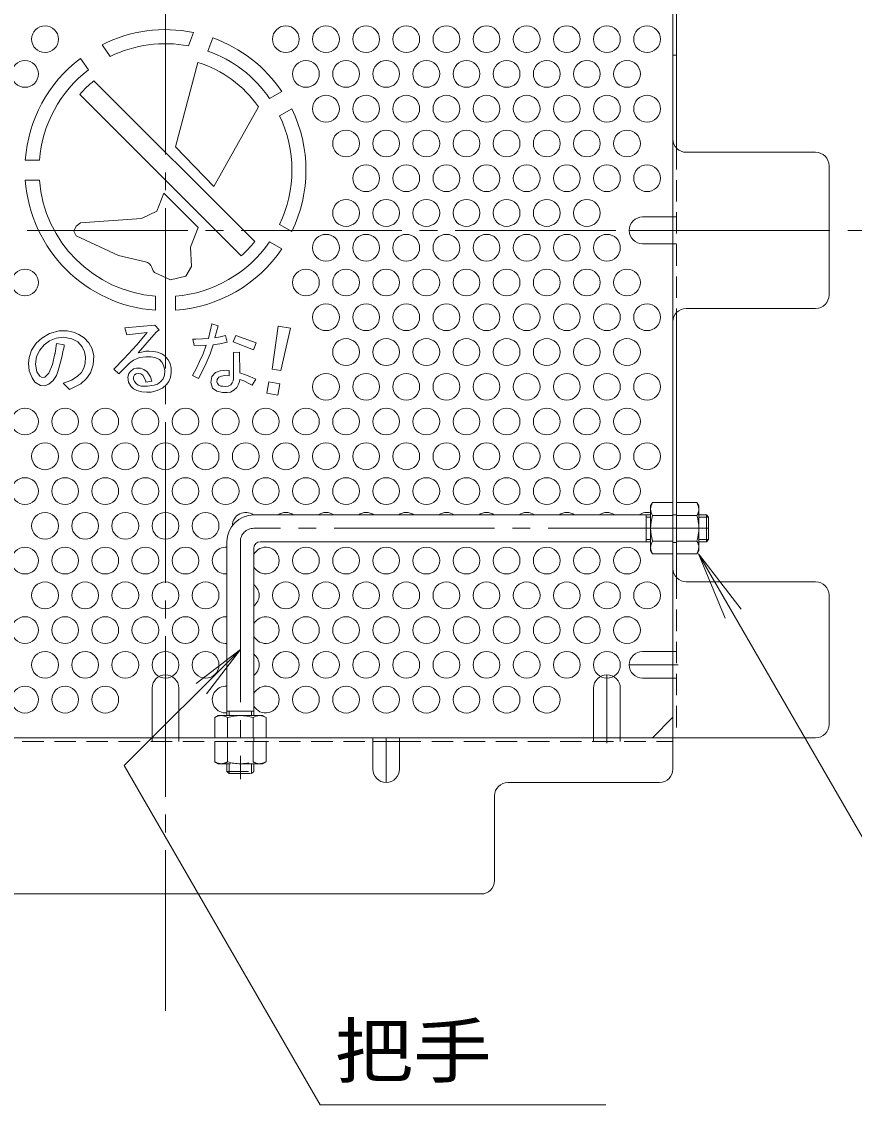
# Model space of a CAD drawing. Units: millimetres at full size, sheet at 1:4; details may follow other scales. Extents: x -774 to 916, y -779 to 694.
# Drawn here: x 407.7 to 594.4, y 289.6 to 534.1 of the extents above; entities that cross this region are included whole.
import ezdxf
from ezdxf.enums import TextEntityAlignment as Align

# ---------------------------------------------------------------- set-up
doc = ezdxf.new("R2010")
doc.units = ezdxf.units.MM
doc.header["$LTSCALE"] = 4
for name, pattern in [('CHAIN1', [8, 5, -1, 1, -1]), ('CHAIN2', [12, 9, -1, 1, -1]), ('DASHED1', [1.8, 1.2, -0.6])]:
    doc.linetypes.add(name, pattern=pattern)
for name, color, linetype, lineweight in [('A-1_躯体', 3, 'Continuous', 9), ('A-5_文字', 7, 'Continuous', 9), ('A-6_寸法', 2, 'Continuous', 9), ('A-7_ハッチ', 2, 'Continuous', 9), ('A-8_記号', 2, 'Continuous', 9), ('A-B_ﾊｯﾁ', 2, 'Continuous', 9), ('A-C_SENKIRI', 3, 'Continuous', 9)]:
    doc.layers.add(name, color=color, linetype=linetype, lineweight=lineweight)
doc.styles.add('ＭＳ ゴシック', font='')
doc.styles.get('ＭＳ ゴシック').set_extended_font_data('MS Gothic')

msp = doc.modelspace()

# ---------------------------------------------------------------- linework, layer by layer
at = {"layer": 'A-1_躯体'}
for p, q in [((548.712, 423.563), (459.712, 423.563)), ((547.712, 417.563), (547.712, 423.563)), ((547.712, 423.063), (548.712, 423.063)), ((561.212, 423.563), (559.512, 423.563)), ((559.512, 423.063), (561.712, 423.063)), ((561.212, 417.563), (561.212, 423.563)), ((561.212, 423.563), (561.712, 423.063)), ((561.712, 418.063), (561.712, 423.063)), ((453.712, 417.563), (453.712, 378.563)), ((459.712, 416.063), (459.712, 378.563)), ((548.712, 417.563), (461.212, 417.563)), ((547.712, 418.063), (548.712, 418.063)), ((559.512, 418.063), (561.712, 418.063)), ((561.212, 417.563), (559.512, 417.563)), ((561.212, 417.563), (561.712, 418.063)), ((453.712, 379.563), (459.712, 379.563)), ((454.212, 379.563), (454.212, 378.563)), ((459.212, 379.563), (459.212, 378.563))]:
    msp.add_line(p, q, dxfattribs=at)
at = {"layer": 'A-1_躯体', "linetype": 'CHAIN2'}
for p, q in [((561.712, 420.563), (459.712, 420.563)), ((456.712, 417.563), (456.712, 364.331))]:
    msp.add_line(p, q, dxfattribs=at)
at = {"layer": 'A-1_躯体', "linetype": 'DASHED1'}
for p, q in [((453.712, 366.063), (453.712, 367.763)), ((454.212, 367.763), (454.212, 365.563)), ((459.212, 367.763), (459.212, 365.563)), ((459.712, 366.063), (459.712, 367.763)), ((453.712, 366.063), (459.712, 366.063)), ((453.712, 366.063), (454.212, 365.563)), ((454.212, 365.563), (459.212, 365.563)), ((459.712, 366.063), (459.212, 365.563))]:
    msp.add_line(p, q, dxfattribs=at)
at = {"layer": 'A-1_躯体'}
for centre, radius in [((459.712, 417.563), 6), ((461.212, 416.063), 1.5)]:
    msp.add_arc(centre, radius, 90, 180, dxfattribs=at)
at = {"layer": 'A-1_躯体', "linetype": 'CHAIN2'}
msp.add_arc((459.712, 417.563), 3, 90, 180, dxfattribs=at)
at = {"layer": 'A-5_文字'}
for p, q in [((559.479, 414.813), (631.751, 289.634)), ((559.479, 414.813), (565.458, 400.377)), ((559.479, 414.813), (568.991, 402.416)), ((456.712, 393.379), (446.795, 385.769)), ((538.667, 291.248), (474.621, 291.248))]:
    msp.add_line(p, q, dxfattribs=at)
msp.add_lwpolyline([(474.621, 291.248), (430.684, 367.35), (456.712, 393.379), (449.103, 383.462)], dxfattribs=at)
at = {"layer": 'A-6_寸法'}
for centre in [(412.912, 530.235), (466.912, 530.235), (475.912, 530.235), (484.912, 530.235), (493.912, 530.235), (502.912, 530.235), (511.912, 530.235), (520.912, 530.235), (529.912, 530.235), (538.912, 530.235), (547.912, 530.235), (408.412, 522.441), (471.412, 522.441), (480.412, 522.441), (489.412, 522.441), (498.412, 522.441), (507.412, 522.441), (516.412, 522.441), (525.412, 522.441), (534.412, 522.441), (543.412, 522.441), (475.912, 514.646), (484.912, 514.646), (493.912, 514.646), (502.912, 514.646), (511.912, 514.646), (520.912, 514.646), (529.912, 514.646), (538.912, 514.646), (547.912, 514.646), (480.412, 506.852), (489.412, 506.852), (498.412, 506.852), (507.412, 506.852), (516.412, 506.852), (525.412, 506.852), (534.412, 506.852), (543.412, 506.852), (484.912, 499.058), (493.912, 499.058), (502.912, 499.058), (511.912, 499.058), (520.912, 499.058), (529.912, 499.058), (538.912, 499.058), (547.912, 499.058), (480.412, 491.264), (489.412, 491.264), (498.412, 491.264), (507.412, 491.264), (516.412, 491.264), (525.412, 491.264), (534.412, 491.264), (475.912, 483.47), (484.912, 483.47), (493.912, 483.47), (502.912, 483.47), (511.912, 483.47), (520.912, 483.47), (529.912, 483.47), (538.912, 483.47), (408.412, 475.675), (471.412, 475.675), (480.412, 475.675), (489.412, 475.675), (498.412, 475.675), (507.412, 475.675), (516.412, 475.675), (525.412, 475.675), (534.412, 475.675), (543.412, 475.675), (475.912, 467.881), (484.912, 467.881), (493.912, 467.881), (502.912, 467.881), (511.912, 467.881), (520.912, 467.881), (529.912, 467.881), (538.912, 467.881), (547.912, 467.881), (480.412, 460.087), (489.412, 460.087), (498.412, 460.087), (507.412, 460.087), (516.412, 460.087), (525.412, 460.087), (534.412, 460.087), (543.412, 460.087), (475.912, 452.293), (484.912, 452.293), (493.912, 452.293), (502.912, 452.293), (511.912, 452.293), (520.912, 452.293), (529.912, 452.293), (538.912, 452.293), (547.912, 452.293), (408.412, 444.498), (417.412, 444.498), (426.412, 444.498), (435.412, 444.498), (444.412, 444.498), (453.412, 444.498), (462.412, 444.498), (471.412, 444.498), (480.412, 444.498), (489.412, 444.498), (498.412, 444.498), (507.412, 444.498), (516.412, 444.498), (525.412, 444.498), (534.412, 444.498), (543.412, 444.498), (412.912, 436.704), (421.912, 436.704), (430.912, 436.704), (439.912, 436.704), (448.912, 436.704), (457.912, 436.704), (466.912, 436.704), (475.912, 436.704), (484.912, 436.704), (493.912, 436.704), (502.912, 436.704), (511.912, 436.704), (520.912, 436.704), (529.912, 436.704), (538.912, 436.704), (547.912, 436.704), (408.412, 428.91), (417.412, 428.91), (426.412, 428.91), (435.412, 428.91), (444.412, 428.91), (453.412, 428.91), (462.412, 428.91), (471.412, 428.91), (480.412, 428.91), (489.412, 428.91), (498.412, 428.91), (507.412, 428.91), (516.412, 428.91), (525.412, 428.91), (534.412, 428.91), (543.412, 428.91), (412.912, 421.116), (421.912, 421.116), (430.912, 421.116), (439.912, 421.116), (448.912, 421.116), (408.412, 413.321), (417.412, 413.321), (426.412, 413.321), (435.412, 413.321), (444.412, 413.321), (471.412, 413.321), (480.412, 413.321), (489.412, 413.321), (498.412, 413.321), (507.412, 413.321), (516.412, 413.321), (525.412, 413.321), (534.412, 413.321), (543.412, 413.321), (412.912, 405.527), (421.912, 405.527), (430.912, 405.527), (439.912, 405.527), (448.912, 405.527), (466.912, 405.527), (475.912, 405.527), (484.912, 405.527), (493.912, 405.527), (502.912, 405.527), (511.912, 405.527), (520.912, 405.527), (529.912, 405.527), (538.912, 405.527), (547.912, 405.527), (408.412, 397.733), (417.412, 397.733), (426.412, 397.733), (435.412, 397.733), (444.412, 397.733), (471.412, 397.733), (480.412, 397.733), (489.412, 397.733), (498.412, 397.733), (507.412, 397.733), (516.412, 397.733), (525.412, 397.733), (534.412, 397.733), (543.412, 397.733), (412.912, 389.939), (421.912, 389.939), (430.912, 389.939), (439.912, 389.939), (448.912, 389.939), (466.912, 389.939), (475.912, 389.939), (484.912, 389.939), (493.912, 389.939), (502.912, 389.939), (511.912, 389.939), (520.912, 389.939), (529.912, 389.939), (538.912, 389.939), (408.412, 382.145), (417.412, 382.145), (426.412, 382.145), (471.412, 382.145), (480.412, 382.145), (489.412, 382.145), (498.412, 382.145), (507.412, 382.145), (516.412, 382.145), (525.412, 382.145)]:
    msp.add_circle(centre, 3, dxfattribs=at)
for centre, start, end in [((457.912, 421.116), 54.65669, 179.08398), ((466.912, 421.116), 54.66817, 125.33183), ((475.912, 421.116), 54.66817, 125.33183), ((484.912, 421.116), 54.66817, 125.33183), ((493.912, 421.116), 54.66817, 125.33183), ((502.912, 421.116), 54.66817, 125.33183), ((511.912, 421.116), 54.66817, 125.33183), ((520.912, 421.116), 54.66817, 125.33183), ((529.912, 421.116), 54.66817, 125.33183), ((538.912, 421.116), 54.66817, 125.33183), ((547.912, 421.116), 74.53399, 125.33183), ((453.412, 413.321), 84.26083, 275.73917), ((462.412, 413.321), 205.84193, 154.15807), ((457.912, 405.527), 306.8699, 53.1301), ((453.412, 397.733), 84.26083, 275.73917), ((462.412, 397.733), 205.84193, 154.15807), ((457.912, 389.939), 306.8699, 53.1301), ((453.412, 382.145), 84.26083, 275.73917), ((462.412, 382.145), 205.84193, 154.15807)]:
    msp.add_arc(centre, 3, start, end, dxfattribs=at)
at = {"layer": 'A-7_ハッチ', "linetype": 'CHAIN2'}
for p, q in [((439.912, 312.367), (439.912, 662.367)), ((264.912, 487.367), (614.912, 487.367))]:
    msp.add_line(p, q, dxfattribs=at)
at = {"layer": 'A-7_ハッチ'}
for p, q in [((553.712, 366.563), (553.712, 608.17)), ((554.512, 565.214), (554.512, 505.828)), ((585.716, 504.867), (556.712, 504.867)), ((588.716, 472.866), (588.716, 501.867)), ((556.712, 469.866), (585.716, 469.866)), ((554.512, 409.524), (554.512, 468.906)), ((585.716, 408.564), (556.712, 408.564)), ((588.716, 376.563), (588.716, 405.564)), ((549.1, 373.563), (553.712, 378.175)), ((294.109, 373.563), (585.716, 373.563)), ((486.412, 372.763), (492.412, 372.763)), ((516.711, 363.563), (550.712, 363.563)), ((513.711, 341.563), (513.711, 360.563)), ((369.113, 338.563), (510.711, 338.563))]:
    msp.add_line(p, q, dxfattribs=at)
at = {"layer": 'A-7_ハッチ', "linetype": 'DASHED1'}
for p, q in [((554.512, 505.828), (554.512, 468.906)), ((553.712, 490.367), (554.512, 490.367)), ((553.712, 484.367), (554.512, 484.367)), ((554.512, 423.563), (553.712, 423.563)), ((554.512, 417.363), (553.712, 417.363)), ((554.512, 409.524), (554.512, 373.558)), ((553.712, 392.939), (554.512, 392.939)), ((553.712, 386.939), (554.512, 386.939)), ((393.412, 372.763), (486.412, 372.763)), ((436.912, 373.563), (436.912, 372.763)), ((442.912, 373.563), (442.912, 372.763)), ((459.712, 373.563), (459.712, 372.763)), ((492.412, 372.763), (553.712, 372.763)), ((535.912, 373.563), (535.912, 372.763)), ((541.912, 373.563), (541.912, 372.763))]:
    msp.add_line(p, q, dxfattribs=at)
at = {"layer": 'A-7_ハッチ'}
for centre, start, end in [((556.712, 507.867), 180, 270), ((585.716, 501.867), 0, 90), ((585.716, 472.866), 270, 0), ((556.712, 466.866), 90, 180), ((556.712, 411.564), 180, 270), ((585.716, 405.564), 0, 90), ((585.716, 376.563), 270, 0), ((550.712, 366.563), 270, 0), ((516.711, 360.563), 90, 180), ((510.711, 341.563), 270, 0)]:
    msp.add_arc(centre, 3, start, end, dxfattribs=at)
at = {"layer": 'A-8_記号'}
for p, q in [((554.512, 526.662), (553.712, 526.662)), ((546.912, 490.367), (553.712, 490.367)), ((546.912, 484.367), (553.712, 484.367)), ((546.912, 392.939), (553.712, 392.939)), ((546.912, 386.939), (553.712, 386.939)), ((436.912, 384.713), (436.912, 373.563)), ((442.912, 384.713), (442.912, 373.563)), ((535.912, 384.713), (535.912, 373.563)), ((541.912, 384.713), (541.912, 373.563)), ((486.412, 366.563), (486.412, 373.563)), ((492.412, 366.563), (492.412, 373.563))]:
    msp.add_line(p, q, dxfattribs=at)
at = {"layer": 'A-8_記号', "linetype": 'CHAIN1'}
for p, q in [((556.42, 487.367), (543.912, 487.367)), ((554.912, 389.939), (543.912, 389.939)), ((439.912, 373.563), (439.912, 387.713)), ((538.912, 372.363), (538.912, 387.713)), ((489.412, 373.563), (489.412, 363.563))]:
    msp.add_line(p, q, dxfattribs=at)
at = {"layer": 'A-8_記号'}
for centre, start, end in [((546.912, 487.367), 90, 270), ((546.912, 389.939), 90, 270), ((439.912, 384.713), 0, 180), ((538.912, 384.713), 0, 180), ((489.412, 366.563), 180, 0)]:
    msp.add_arc(centre, 3, start, end, dxfattribs=at)
at = {"layer": 'A-B_ﾊｯﾁ'}
for p, q in [((548.712, 425.563), (549.145, 426.313)), ((548.712, 415.563), (548.712, 425.563)), ((553.712, 426.313), (549.145, 426.313)), ((553.712, 414.813), (553.712, 426.313)), ((554.512, 414.813), (554.512, 426.313)), ((554.512, 426.313), (559.079, 426.313)), ((559.512, 425.563), (559.079, 426.313)), ((559.512, 415.563), (559.512, 425.563)), ((549.145, 423.426), (553.712, 423.426)), ((559.079, 423.426), (554.512, 423.426)), ((549.145, 417.7), (553.712, 417.7)), ((559.079, 417.7), (554.512, 417.7)), ((548.712, 415.563), (549.145, 414.813)), ((553.712, 414.813), (549.145, 414.813)), ((554.512, 414.813), (559.079, 414.813)), ((559.512, 415.563), (559.079, 414.813)), ((451.712, 378.563), (450.962, 378.13)), ((450.962, 373.563), (450.962, 378.13)), ((451.712, 378.563), (461.712, 378.563)), ((453.849, 378.13), (453.849, 373.563)), ((459.576, 378.13), (459.576, 373.563)), ((461.712, 378.563), (462.462, 378.13)), ((462.462, 373.563), (462.462, 378.13)), ((450.962, 373.563), (462.462, 373.563))]:
    msp.add_line(p, q, dxfattribs=at)
at = {"layer": 'A-B_ﾊｯﾁ', "linetype": 'DASHED1'}
for p, q in [((462.462, 372.763), (450.962, 372.763)), ((450.962, 372.763), (450.962, 368.196)), ((453.849, 368.196), (453.849, 372.763)), ((459.576, 368.196), (459.576, 372.763)), ((462.462, 372.763), (462.462, 368.196)), ((451.712, 367.763), (450.962, 368.196)), ((461.712, 367.763), (451.712, 367.763)), ((461.712, 367.763), (462.462, 368.196))]:
    msp.add_line(p, q, dxfattribs=at)
at = {"layer": 'A-B_ﾊｯﾁ'}
for centre, radius, start, end in [((551.994, 424.668), 3.29, 149.99998, 176.07924), ((556.23, 424.668), 3.29, 3.92076, 30.00002), ((551.447, 424.903), 2.735, 180.2103, 212.68507), ((558.395, 420.563), 9.683, 162.79973, 197.20026), ((556.778, 424.903), 2.735, 327.31493, 359.7897), ((549.83, 420.563), 9.683, 342.79974, 17.20027), ((551.447, 416.223), 2.735, 147.31491, 179.78969), ((551.994, 416.458), 3.29, 183.92075, 210), ((556.23, 416.458), 3.29, 330, 356.07925), ((556.778, 416.223), 2.735, 0.21031, 32.68509), ((452.607, 375.281), 3.29, 93.92075, 120), ((452.372, 375.828), 2.735, 57.31491, 89.78969), ((456.712, 368.881), 9.683, 72.79973, 107.20026), ((461.053, 375.828), 2.735, 90.2103, 122.68507), ((460.818, 375.281), 3.29, 59.99998, 86.07924)]:
    msp.add_arc(centre, radius, start, end, dxfattribs=at)
at = {"layer": 'A-B_ﾊｯﾁ', "linetype": 'DASHED1'}
for centre, radius, start, end in [((452.607, 371.045), 3.29, 239.99998, 266.07924), ((452.372, 370.498), 2.735, 270.2103, 302.68507), ((456.712, 377.446), 9.683, 252.79973, 287.20026), ((461.053, 370.498), 2.735, 237.31491, 269.78969), ((460.818, 371.045), 3.29, 273.92075, 300)]:
    msp.add_arc(centre, radius, start, end, dxfattribs=at)
at = {"layer": 'A-C_SENKIRI'}
for p, q in [((446.181, 531.742), (445.091, 528.745)), ((425.716, 528.992), (427.544, 526.382)), ((450.529, 530.529), (449.451, 527.569)), ((422.635, 523.349), (420.827, 525.932)), ((447.148, 525.011), (442.203, 506.121)), ((423.891, 520.903), (459.943, 484.85)), ((463.262, 516.951), (465.998, 518.53)), ((420.696, 517.861), (456.902, 481.655)), ((460.748, 515.046), (450.761, 497.236)), ((465.512, 513.054), (468.248, 514.633)), ((442.203, 506.121), (450.761, 497.236)), ((408.493, 503.122), (411.652, 503.122)), ((408.493, 498.622), (411.652, 498.622)), ((437.968, 491.695), (439.542, 495.708)), ((439.542, 495.708), (447.275, 488.006)), ((434.56, 490.043), (437.968, 491.695)), ((419.365, 487.184), (419.862, 486.131)), ((445.543, 483.59), (447.275, 488.006)), ((468.248, 487.111), (465.512, 488.69)), ((429.377, 481.694), (419.862, 486.131)), ((465.998, 483.214), (463.262, 484.793)), ((435.452, 480.311), (429.377, 481.694)), ((445.773, 479.237), (445.543, 483.59)), ((436.887, 479.045), (437.159, 478.3)), ((437.484, 477.944), (437.159, 478.3)), ((441.051, 476.281), (437.484, 477.944)), ((437.662, 472.611), (437.662, 469.452)), ((442.162, 472.611), (442.162, 469.452)), ((416.106, 464.828), (413.92, 464.259)), ((417.882, 464.805), (416.106, 464.828)), ((419.271, 464.532), (417.882, 464.805)), ((465.778, 455.923), (467.919, 465.429)), ((412.189, 463.211), (410.891, 462.05)), ((413.92, 464.259), (412.189, 463.211)), ((412.745, 461.729), (413.909, 462.587)), ((413.909, 462.587), (415.411, 463.23)), ((415.411, 463.23), (417.034, 463.414)), ((417.034, 463.414), (418.934, 463.077)), ((418.934, 463.077), (420.251, 462.403)), ((420.523, 464.031), (419.271, 464.532)), ((420.251, 462.403), (421.263, 461.239)), ((421.662, 463.234), (420.523, 464.031)), ((422.703, 462.128), (421.662, 463.234)), ((423.468, 460.81), (422.703, 462.128)), ((452.196, 463.476), (450.97, 463.247)), ((409.866, 460.524), (409.343, 458.839)), ((410.891, 462.05), (409.866, 460.524)), ((411.029, 459.064), (411.765, 460.534)), ((411.765, 460.534), (412.745, 461.729)), ((415.14, 459.657), (414.609, 457.3)), ((415.179, 459.868), (415.478, 461.966)), ((416.789, 459.227), (416.925, 460.183)), ((416.925, 460.183), (417.176, 461.253)), ((421.263, 461.239), (421.753, 460.136)), ((421.753, 460.136), (421.998, 458.972)), ((423.836, 459.217), (423.468, 460.81)), ((455.201, 459.956), (455.201, 455.811)), ((409.343, 458.839), (409.206, 457.496)), ((409.206, 457.496), (409.365, 455.834)), ((410.754, 457.348), (411.029, 459.064)), ((411.06, 455.615), (410.754, 457.348)), ((414.609, 457.3), (413.788, 455.371)), ((415.832, 455.97), (416.402, 457.815)), ((416.402, 457.815), (416.789, 459.227)), ((421.937, 457.532), (421.6, 456.459)), ((421.998, 458.972), (421.937, 457.532)), ((423.101, 455.418), (423.714, 457.225)), ((423.714, 457.225), (423.836, 459.217)), ((409.365, 455.834), (410.003, 454.285)), ((411.748, 454.639), (411.06, 455.615)), ((413.788, 455.371), (412.879, 454.483)), ((414.717, 453.67), (415.445, 454.832)), ((415.445, 454.832), (415.832, 455.97)), ((421.079, 455.51), (420.129, 454.621)), ((421.6, 456.459), (421.079, 455.51)), ((422.212, 454.131), (423.101, 455.418)), ((452.196, 455.889), (451.134, 455.465)), ((453.648, 456.012), (452.196, 455.889)), ((454.171, 454.714), (453.23, 454.788)), ((454.196, 455.941), (453.648, 456.012)), ((454.196, 455.941), (454.171, 454.714)), ((455.201, 455.811), (455.176, 454.51)), ((463.853, 456.263), (465.778, 455.923)), ((410.003, 454.285), (410.618, 453.329)), ((410.618, 453.329), (411.916, 452.555)), ((412.236, 454.35), (411.748, 454.639)), ((411.916, 452.555), (412.827, 452.532)), ((412.879, 454.483), (412.236, 454.35)), ((412.827, 452.532), (413.76, 452.873)), ((413.76, 452.873), (414.717, 453.67)), ((417.892, 453.426), (417.004, 453.12)), ((417.004, 453.12), (418.413, 451.649)), ((418.811, 453.794), (417.892, 453.426)), ((418.413, 451.649), (420.925, 452.967)), ((420.129, 454.621), (418.811, 453.794)), ((420.925, 452.967), (422.212, 454.131)), ((435.505, 453.541), (435.545, 453.315)), ((436.874, 453.516), (435.545, 453.315)), ((436.874, 453.516), (436.555, 454.512))]:
    msp.add_line(p, q, dxfattribs=at)
for points in [[(434.56, 490.043), (420.829, 489.089), (419.862, 488.315), (419.365, 487.184)], [(441.051, 476.281), (444.468, 477.062), (445.773, 479.237)], [(430.817, 465.536), (431.281, 463.968), (435.807, 464.446), (433.511, 461.667), (430.604, 458.534), (428.334, 456.211), (429.489, 455.202), (431.851, 457.618), (432.767, 458.295), (434.095, 458.826), (435.515, 458.998), (436.723, 458.985), (437.785, 458.773), (438.568, 458.401), (439.166, 457.751), (439.586, 456.911), (439.749, 455.842), (439.667, 454.864), (439.368, 454.067), (438.89, 453.471), (438.128, 452.905), (437.347, 452.631), (435.921, 452.416), (434.861, 452.412), (434.466, 452.457), (433.811, 452.671), (433.404, 452.954), (432.953, 453.496), (432.761, 453.97), (432.761, 454.489), (432.975, 454.952), (433.337, 455.201), (433.822, 455.28), (434.376, 455.201), (434.839, 454.862), (435.245, 454.241), (435.505, 453.541)], [(436.555, 454.512), (435.821, 455.63), (435.076, 456.138), (434.297, 456.454), (433.427, 456.432), (432.772, 456.285), (432.094, 455.754), (431.677, 455.235), (431.473, 454.422), (431.62, 453.338), (432.151, 452.434), (432.772, 451.869), (433.529, 451.463), (434.613, 451.169), (435.753, 451.09), (436.725, 451.113), (438.091, 451.429), (439.22, 451.994), (440.18, 452.773), (440.666, 453.45), (441.05, 454.399), (441.219, 455.483), (441.185, 456.454), (440.942, 457.537), (440.507, 458.366), (439.795, 459.205), (439.094, 459.651), (438.159, 460.023), (437.213, 460.214), (436.236, 460.257), (435.535, 460.246), (434.898, 460.161), (433.761, 459.923), (437.832, 464.529), (438.482, 465.033), (437.525, 466.088), (430.817, 465.536)], [(450.97, 463.247), (451.722, 465.977), (450.349, 466.435), (449.532, 463.116), (448.257, 463.051), (446.736, 463.002), (446.086, 462.962)], [(467.919, 465.429), (465.152, 465.917), (463.853, 456.263)], [(446.086, 462.962), (446.329, 461.524), (449.071, 461.613), (448.342, 459.711), (447.546, 457.942), (446.86, 456.504), (445.953, 454.802), (447.324, 454.116), (448.806, 457.057), (449.934, 459.667), (450.619, 461.723), (452.114, 461.956), (453.733, 462.283), (453.373, 463.787), (452.196, 463.476)], [(417.176, 461.253), (417.235, 461.709), (415.478, 461.966)], [(451.134, 455.465), (450.347, 454.626), (450.074, 453.223), (450.464, 452.014), (451.439, 451.273), (452.726, 451), (453.748, 451.008), (454.479, 451.121), (455.272, 451.499), (455.928, 452.104), (456.318, 452.847), (456.494, 453.465), (456.583, 453.944), (457.49, 453.616), (458.788, 452.973), (459.329, 452.621), (460.199, 453.969), (458.863, 454.599), (457.88, 455.002), (456.595, 455.455), (456.55, 460.047), (455.201, 459.956)], [(453.23, 454.788), (452.469, 454.703), (451.889, 454.426), (451.635, 454.184), (451.504, 453.904), (451.465, 453.389), (451.582, 453.001), (451.863, 452.69), (452.368, 452.457), (452.767, 452.398), (453.446, 452.36), (454.01, 452.457), (454.544, 452.729), (454.903, 453.185), (455.088, 453.661), (455.185, 454.185), (455.176, 454.51)]]:
    msp.add_lwpolyline(points, dxfattribs=at)
for points in [[(455.676, 463.775), (455.131, 462.351), (459.684, 460.61), (460.282, 462.122)], [(462.612, 450.844), (465.101, 450.405), (465.553, 452.972), (463.064, 453.411)]]:
    msp.add_lwpolyline(points, close=True, dxfattribs=at)
for centre, radius, start, end in [((439.912, 500.872), 31.5, 78.52075, 116.78679), ((439.912, 500.872), 28.35, 79.47578, 115.8668), ((439.912, 500.872), 31.5, 34.09604, 70.30427), ((439.912, 500.872), 31.5, 127.29244, 175.90396), ((439.912, 500.872), 28.35, 34.55207, 70.33808), ((439.912, 500.872), 28.35, 127.54732, 175.44793), ((439.912, 500.872), 25.2, 34.22699, 73.31452), ((439.912, 500.872), 25.65, 128.65434, 138.52038), ((439.912, 500.872), 31.5, 334.09604, 25.90396), ((439.912, 500.872), 28.35, 334.55207, 25.44793), ((439.912, 500.872), 31.5, 184.09604, 265.90396), ((439.912, 500.872), 28.35, 184.55207, 265.44793), ((439.912, 500.872), 28.35, 274.55207, 325.44793), ((439.912, 500.872), 25.65, 311.47962, 321.34566), ((439.912, 500.872), 31.5, 274.09604, 325.90396), ((435.008, 478.361), 2, 20, 77.17135), ((412.506, 460.25), 2.7, 347.30733, 351.8699)]:
    msp.add_arc(centre, radius, start, end, dxfattribs=at)

# ---------------------------------------------------------------- texts
at = {"layer": 'A-5_文字', "color": 2, "style": 'ＭＳ ゴシック', "width": 1.1}
msp.add_text('把手', height=11.73, dxfattribs=at).set_placement((477.871, 293.983), align=Align.BOTTOM_LEFT)

doc.saveas('drawing.dxf')
